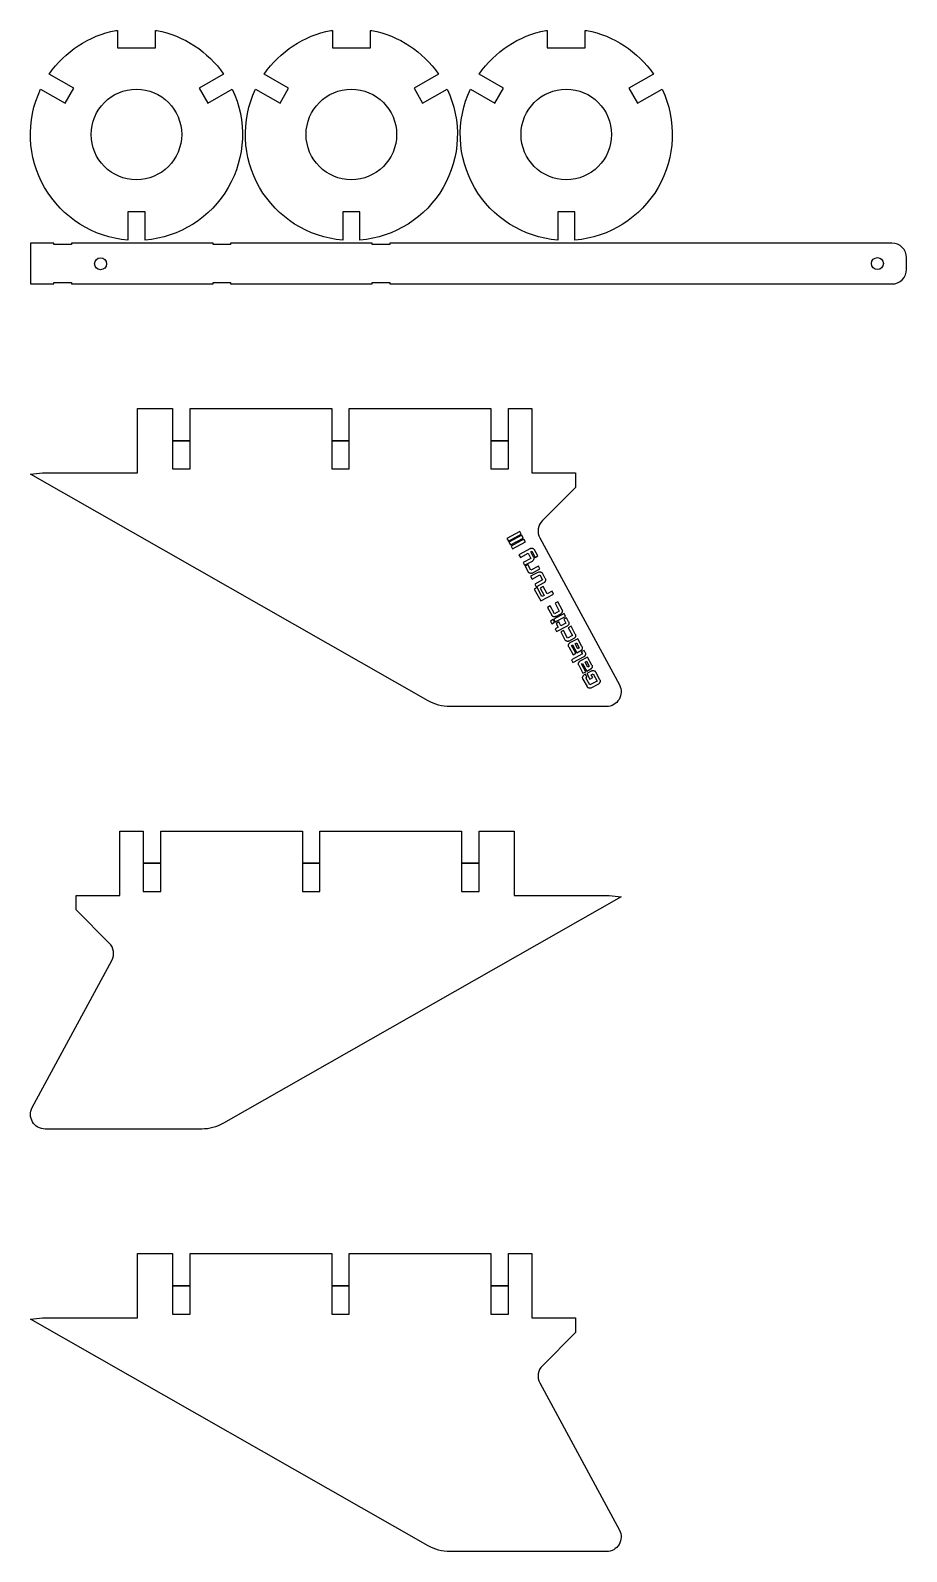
# Model space of a CAD drawing. Header units: millimetres. Extents: x 1 to 301, y -537 to -16.
import ezdxf

# ---------------------------------------------------------------- set-up
doc = ezdxf.new("R2010")
doc.units = ezdxf.units.MM
for name, color, linetype in [('HOLES DIAM 31.0 D 6.0', 5, 'CONTINUOUS'), ('HOLES DIAM 4.1 D 6.0', 5, 'CONTINUOUS'), ('INSETS D 0.0 - 4.24', 3, 'CONTINUOUS'), ('INSETS D 0.05', 3, 'CONTINUOUS'), ('INSETS D 0.5', 3, 'CONTINUOUS'), ('PERIMETER D 6.0', 5, 'CONTINUOUS')]:
    doc.layers.add(name, color=color, linetype=linetype)

msp = doc.modelspace()

# ---------------------------------------------------------------- linework, layer by layer
at = {"layer": 'HOLES DIAM 31.0 D 6.0'}
for centre in [(37.27, -51.82), (110.87, -51.82), (184.47, -51.82)]:
    msp.add_circle(centre, 15.5, dxfattribs=at)
at = {"layer": 'HOLES DIAM 4.1 D 6.0'}
for centre in [(25, -96.08), (291, -96)]:
    msp.add_circle(centre, 2.05, dxfattribs=at)
at = {"layer": 'INSETS D 0.0 - 4.24'}
for points in [[(39.61, -301.28), (39.61, -310.96), (45.61, -310.96), (45.61, -301.28)], [(94.11, -301.28), (94.11, -310.96), (100.11, -310.96), (100.11, -301.28)], [(148.61, -301.28), (148.61, -310.96), (154.61, -310.96), (154.61, -301.28)], [(55.63, -455.6), (55.63, -445.92), (49.63, -445.92), (49.63, -455.6)], [(110.13, -455.6), (110.13, -445.92), (104.13, -445.92), (104.13, -455.6)], [(164.63, -455.6), (164.63, -445.92), (158.63, -445.92), (158.63, -455.6)]]:
    msp.add_lwpolyline(points, close=True, dxfattribs=at)
at = {"layer": 'INSETS D 0.05'}
for points in [[(55.63, -166.32), (55.63, -156.64), (49.63, -156.64), (49.63, -166.32)], [(110.13, -166.32), (110.13, -156.64), (104.13, -156.64), (104.13, -166.32)], [(164.63, -166.32), (164.63, -156.64), (158.63, -156.64), (158.63, -166.32)]]:
    msp.add_lwpolyline(points, close=True, dxfattribs=at)
at = {"layer": 'INSETS D 0.5'}
for p, q in [((172.18, -193.55), (168.26, -195.66)), ((168.26, -195.66), (168.77, -196.6)), ((168.77, -196.6), (171.37, -195.2)), ((172.3, -196.92), (169.71, -198.33)), ((170.21, -199.26), (172.86, -197.83)), ((171.37, -195.2), (172.3, -196.92)), ((172.3, -194.69), (172.63, -194.51)), ((173.26, -196.46), (172.3, -194.69)), ((172.63, -194.51), (173.77, -196.61)), ((174.71, -196.1), (173.54, -193.95)), ((173.77, -196.61), (174.71, -196.1)), ((169.71, -198.33), (170.21, -199.26)), ((171.3, -199.07), (170.36, -199.57)), ((170.36, -199.57), (171.42, -201.53)), ((172.33, -200.98), (171.3, -199.07)), ((174.91, -201.63), (172.25, -203.07)), ((172.25, -203.07), (172.76, -204)), ((174.94, -199.57), (172.33, -200.98)), ((172.76, -204), (175.37, -202.59)), ((172.79, -201.94), (175.45, -200.5)), ((175.45, -200.5), (174.94, -199.57)), ((175.37, -202.59), (176.3, -204.31)), ((177.26, -203.86), (176.28, -202.04)), ((176.3, -204.31), (173.69, -205.73)), ((173.69, -205.73), (174.2, -206.66)), ((174.2, -206.66), (176.85, -205.22)), ((178.95, -213.21), (178.01, -213.71)), ((180.38, -215.86), (178.95, -213.21)), ((181.55, -211.79), (180.62, -212.3)), ((180.62, -212.3), (182.06, -214.95)), ((183.02, -214.5), (181.55, -211.79)), ((178.01, -213.71), (179.47, -216.41)), ((182.06, -214.95), (180.38, -215.86)), ((180.84, -216.82), (182.61, -215.86)), ((181.91, -218.69), (180.98, -219.19)), ((182.62, -220), (181.91, -218.69)), ((184.52, -217.28), (183.59, -217.78)), ((183.59, -217.78), (184.3, -219.1)), ((185.25, -218.63), (184.52, -217.28)), ((181.69, -220.51), (180.64, -221.07)), ((180.64, -221.07), (181.14, -222.01)), ((180.98, -219.19), (181.69, -220.51)), ((181.14, -222.01), (184.85, -220)), ((183.49, -221.61), (182.56, -222.11)), ((182.56, -222.11), (184.02, -224.81)), ((184.3, -219.1), (182.62, -220)), ((184.93, -224.26), (183.49, -221.61)), ((186.6, -223.35), (184.93, -224.26)), ((186.1, -220.19), (185.16, -220.7)), ((185.16, -220.7), (186.6, -223.35)), ((187.56, -222.9), (186.1, -220.19)), ((185.32, -227.23), (186.79, -229.93)), ((185.38, -225.22), (187.15, -224.26)), ((188.39, -224.42), (185.73, -225.86)), ((186.28, -226.77), (186.65, -226.57)), ((187.72, -229.43), (186.28, -226.77)), ((186.65, -226.57), (188.09, -229.23)), ((188.09, -229.23), (189.44, -228.49)), ((189.85, -227.13), (188.39, -224.42)), ((190.55, -228.42), (189.61, -228.92)), ((189.61, -228.92), (190, -229.64)), ((190.96, -229.19), (190.55, -228.42)), ((190, -229.64), (186.22, -231.68)), ((186.22, -231.68), (186.73, -232.62)), ((186.73, -232.62), (190.56, -230.55)), ((186.79, -229.93), (187.72, -229.43)), ((188.73, -233.52), (190.19, -236.23)), ((191.79, -230.72), (189.14, -232.16)), ((189.69, -233.07), (190.06, -232.87)), ((191.13, -235.72), (189.69, -233.07)), ((190.06, -232.87), (191.49, -235.52)), ((193.26, -233.43), (191.79, -230.72)), ((190.18, -238.25), (191.58, -240.83)), ((190.19, -236.23), (191.13, -235.72)), ((191.01, -236.62), (190.59, -236.85)), ((191.53, -237.58), (191.01, -236.62)), ((191.16, -237.78), (191.53, -237.58)), ((192.51, -240.27), (191.16, -237.78)), ((191.49, -235.52), (192.85, -234.79)), ((193.18, -235.45), (191.52, -236.35)), ((191.52, -236.35), (192.56, -238.26)), ((195, -238.93), (192.51, -240.27)), ((192.56, -238.26), (193.51, -237.74)), ((192.99, -236.79), (193.65, -236.43)), ((193.51, -237.74), (192.99, -236.79)), ((193.65, -236.43), (195, -238.93)), ((195.98, -238.45), (194.58, -235.87)), ((192.97, -241.25), (195.56, -239.85))]:
    msp.add_line(p, q, dxfattribs=at)
for points in [[(168.53, -187.72), (164.13, -190.1), (164.64, -191.03), (169.04, -188.65)], [(169.24, -189.03), (164.84, -191.41), (165.35, -192.34), (169.74, -189.96)], [(169.94, -190.33), (165.55, -192.71), (166.05, -193.65), (170.45, -191.27)], [(179.59, -208.17), (177.87, -209.1), (176.52, -206.6), (175.57, -207.12), (176.92, -209.62), (176.15, -210.03), (174.47, -206.93), (173.52, -207.45), (175.71, -211.51), (180.11, -209.13)], [(179.98, -217.88), (179.04, -218.39), (179.55, -219.32), (180.49, -218.81)], [(183.74, -215.84), (180.2, -217.76), (180.71, -218.69), (184.25, -216.78)], [(188.4, -227.85), (187.47, -226.13), (187.96, -225.86), (188.89, -227.59)], [(191.81, -234.15), (190.88, -232.42), (191.36, -232.16), (192.3, -233.88)]]:
    msp.add_lwpolyline(points, close=True, dxfattribs=at)
for points, knots in [([(172.18, -193.55), (172.26, -193.51), (172.43, -193.43), (172.6, -193.42), (172.69, -193.42)], [0, 0, 0, 0, 0.02719735, 0.05319898, 0.05319898, 0.05319898, 0.05319898]), ([(172.69, -193.42), (172.78, -193.43), (172.95, -193.45), (173.11, -193.53), (173.18, -193.57)], [0, 0, 0, 0, 0.02567995, 0.05175715, 0.05175715, 0.05175715, 0.05175715]), ([(173.23, -197.47), (173.18, -197.55), (173.08, -197.69), (172.93, -197.78), (172.86, -197.83)], [0, 0, 0, 0, 0.02626204, 0.05260894, 0.05260894, 0.05260894, 0.05260894]), ([(173.18, -193.57), (173.26, -193.62), (173.4, -193.72), (173.5, -193.88), (173.54, -193.95)], [0, 0, 0, 0, 0.02642205, 0.0532857, 0.0532857, 0.0532857, 0.0532857]), ([(173.38, -196.97), (173.37, -197.06), (173.36, -197.24), (173.28, -197.39), (173.23, -197.47)], [0, 0, 0, 0, 0.02625162, 0.05250302, 0.05250302, 0.05250302, 0.05250302]), ([(173.26, -196.46), (173.3, -196.54), (173.37, -196.71), (173.38, -196.89), (173.38, -196.97)], [0, 0, 0, 0, 0.02686318, 0.05328566, 0.05328566, 0.05328566, 0.05328566]), ([(171.78, -201.91), (171.71, -201.86), (171.56, -201.76), (171.47, -201.61), (171.42, -201.53)], [0, 0, 0, 0, 0.02628401, 0.05307268, 0.05307268, 0.05307268, 0.05307268]), ([(172.28, -202.06), (172.19, -202.05), (172.02, -202.03), (171.86, -201.95), (171.78, -201.91)], [0, 0, 0, 0, 0.02601568, 0.05218293, 0.05218293, 0.05218293, 0.05218293]), ([(172.79, -201.94), (172.71, -201.98), (172.55, -202.05), (172.37, -202.06), (172.28, -202.06)], [0, 0, 0, 0, 0.02670243, 0.05274763, 0.05274763, 0.05274763, 0.05274763]), ([(174.91, -201.63), (174.99, -201.59), (175.15, -201.52), (175.33, -201.51), (175.42, -201.51)], [0, 0, 0, 0, 0.02669125, 0.05263346, 0.05263346, 0.05263346, 0.05263346]), ([(175.42, -201.51), (175.5, -201.52), (175.68, -201.54), (175.83, -201.62), (175.91, -201.65)], [0, 0, 0, 0, 0.02580194, 0.05169562, 0.05169562, 0.05169562, 0.05169562]), ([(175.91, -201.65), (175.98, -201.7), (176.13, -201.81), (176.23, -201.96), (176.28, -202.04)], [0, 0, 0, 0, 0.02620437, 0.05342336, 0.05342336, 0.05342336, 0.05342336]), ([(177.23, -204.86), (177.18, -204.94), (177.08, -205.08), (176.93, -205.17), (176.85, -205.22)], [0, 0, 0, 0, 0.0259423, 0.05263352, 0.05263352, 0.05263352, 0.05263352]), ([(177.38, -204.37), (177.37, -204.46), (177.35, -204.63), (177.27, -204.79), (177.23, -204.86)], [0, 0, 0, 0, 0.02609879, 0.05195352, 0.05195352, 0.05195352, 0.05195352]), ([(177.26, -203.86), (177.3, -203.94), (177.37, -204.1), (177.38, -204.28), (177.38, -204.37)], [0, 0, 0, 0, 0.02678868, 0.05307268, 0.05307268, 0.05307268, 0.05307268]), ([(179.84, -216.79), (179.76, -216.74), (179.62, -216.64), (179.52, -216.49), (179.47, -216.41)], [0, 0, 0, 0, 0.02604518, 0.05274757, 0.05274757, 0.05274757, 0.05274757]), ([(180.33, -216.94), (180.24, -216.93), (180.07, -216.91), (179.91, -216.83), (179.84, -216.79)], [0, 0, 0, 0, 0.0259619, 0.05192409, 0.05192409, 0.05192409, 0.05192409]), ([(180.84, -216.82), (180.76, -216.86), (180.6, -216.93), (180.42, -216.94), (180.33, -216.94)], [0, 0, 0, 0, 0.0267024, 0.0527477, 0.0527477, 0.0527477, 0.0527477]), ([(182.99, -215.5), (182.94, -215.57), (182.84, -215.72), (182.69, -215.81), (182.61, -215.86)], [0, 0, 0, 0, 0.02604523, 0.05274763, 0.05274763, 0.05274763, 0.05274763]), ([(183.13, -215.01), (183.12, -215.09), (183.1, -215.27), (183.03, -215.42), (182.99, -215.5)], [0, 0, 0, 0, 0.025962, 0.05192403, 0.05192403, 0.05192403, 0.05192403]), ([(183.02, -214.5), (183.05, -214.58), (183.13, -214.74), (183.13, -214.92), (183.13, -215.01)], [0, 0, 0, 0, 0.02670239, 0.05274756, 0.05274756, 0.05274756, 0.05274756]), ([(185.25, -218.63), (185.29, -218.72), (185.37, -218.88), (185.37, -219.06), (185.37, -219.15)], [0, 0, 0, 0, 0.027219, 0.05342334, 0.05342334, 0.05342334, 0.05342334]), ([(185.23, -219.64), (185.18, -219.71), (185.08, -219.86), (184.93, -219.96), (184.85, -220)], [0, 0, 0, 0, 0.02604533, 0.05274769, 0.05274769, 0.05274769, 0.05274769]), ([(185.37, -219.15), (185.36, -219.23), (185.35, -219.41), (185.27, -219.56), (185.23, -219.64)], [0, 0, 0, 0, 0.025962, 0.05192403, 0.05192403, 0.05192403, 0.05192403]), ([(187.53, -223.9), (187.48, -223.97), (187.38, -224.12), (187.23, -224.21), (187.15, -224.26)], [0, 0, 0, 0, 0.02604533, 0.05274769, 0.05274769, 0.05274769, 0.05274769]), ([(187.68, -223.4), (187.67, -223.49), (187.65, -223.67), (187.57, -223.82), (187.53, -223.9)], [0, 0, 0, 0, 0.02596191, 0.05192394, 0.05192394, 0.05192394, 0.05192394]), ([(187.56, -222.9), (187.6, -222.98), (187.67, -223.14), (187.68, -223.32), (187.68, -223.4)], [0, 0, 0, 0, 0.02670239, 0.05274767, 0.05274767, 0.05274767, 0.05274767]), ([(184.38, -225.19), (184.31, -225.14), (184.16, -225.04), (184.07, -224.89), (184.02, -224.81)], [0, 0, 0, 0, 0.02604529, 0.05274768, 0.05274768, 0.05274768, 0.05274768]), ([(184.87, -225.34), (184.79, -225.33), (184.61, -225.31), (184.46, -225.23), (184.38, -225.19)], [0, 0, 0, 0, 0.02596198, 0.05192398, 0.05192398, 0.05192398, 0.05192398]), ([(185.38, -225.22), (185.3, -225.26), (185.14, -225.33), (184.96, -225.34), (184.87, -225.34)], [0, 0, 0, 0, 0.02670243, 0.05274763, 0.05274763, 0.05274763, 0.05274763]), ([(185.2, -226.71), (185.21, -226.63), (185.23, -226.45), (185.31, -226.3), (185.35, -226.22)], [0, 0, 0, 0, 0.02584012, 0.0519863, 0.0519863, 0.0519863, 0.0519863]), ([(185.32, -227.23), (185.28, -227.14), (185.21, -226.98), (185.2, -226.8), (185.2, -226.71)], [0, 0, 0, 0, 0.02720805, 0.05330999, 0.05330999, 0.05330999, 0.05330999]), ([(185.35, -226.22), (185.4, -226.15), (185.5, -226), (185.65, -225.91), (185.73, -225.86)], [0, 0, 0, 0, 0.02626209, 0.05260897, 0.05260897, 0.05260897, 0.05260897]), ([(189.82, -228.13), (189.77, -228.21), (189.67, -228.35), (189.52, -228.45), (189.44, -228.49)], [0, 0, 0, 0, 0.02594225, 0.05263349, 0.05263349, 0.05263349, 0.05263349]), ([(189.97, -227.64), (189.96, -227.73), (189.94, -227.9), (189.86, -228.06), (189.82, -228.13)], [0, 0, 0, 0, 0.0260986, 0.05195348, 0.05195348, 0.05195348, 0.05195348]), ([(189.85, -227.13), (189.89, -227.21), (189.96, -227.37), (189.97, -227.55), (189.97, -227.64)], [0, 0, 0, 0, 0.02678844, 0.05307266, 0.05307266, 0.05307266, 0.05307266]), ([(188.61, -233.01), (188.62, -232.92), (188.63, -232.75), (188.72, -232.59), (188.76, -232.52)], [0, 0, 0, 0, 0.02584007, 0.05198625, 0.05198625, 0.05198625, 0.05198625]), ([(188.73, -233.52), (188.69, -233.44), (188.61, -233.28), (188.61, -233.1), (188.61, -233.01)], [0, 0, 0, 0, 0.02720793, 0.05331004, 0.05331004, 0.05331004, 0.05331004]), ([(188.76, -232.52), (188.81, -232.44), (188.91, -232.3), (189.06, -232.2), (189.14, -232.16)], [0, 0, 0, 0, 0.02626209, 0.05260897, 0.05260897, 0.05260897, 0.05260897]), ([(190.93, -230.19), (190.88, -230.26), (190.78, -230.41), (190.63, -230.5), (190.56, -230.55)], [0, 0, 0, 0, 0.02604533, 0.05274772, 0.05274772, 0.05274772, 0.05274772]), ([(191.08, -229.7), (191.07, -229.78), (191.05, -229.96), (190.97, -230.11), (190.93, -230.19)], [0, 0, 0, 0, 0.025962, 0.05192396, 0.05192396, 0.05192396, 0.05192396]), ([(190.96, -229.19), (191, -229.27), (191.08, -229.43), (191.08, -229.61), (191.08, -229.7)], [0, 0, 0, 0, 0.02670239, 0.05274767, 0.05274767, 0.05274767, 0.05274767]), ([(193.38, -233.94), (193.37, -234.03), (193.35, -234.2), (193.27, -234.35), (193.23, -234.43)], [0, 0, 0, 0, 0.0260986, 0.05195355, 0.05195355, 0.05195355, 0.05195355]), ([(193.26, -233.43), (193.29, -233.51), (193.37, -233.67), (193.37, -233.85), (193.38, -233.94)], [0, 0, 0, 0, 0.02678844, 0.0530726, 0.0530726, 0.0530726, 0.0530726]), ([(190.06, -237.73), (190.07, -237.64), (190.08, -237.46), (190.16, -237.3), (190.21, -237.22)], [0, 0, 0, 0, 0.02654787, 0.05318755, 0.05318755, 0.05318755, 0.05318755]), ([(190.18, -238.25), (190.14, -238.16), (190.06, -238), (190.06, -237.82), (190.06, -237.73)], [0, 0, 0, 0, 0.02739115, 0.05407434, 0.05407434, 0.05407434, 0.05407434]), ([(190.21, -237.22), (190.26, -237.15), (190.36, -236.99), (190.51, -236.9), (190.59, -236.85)], [0, 0, 0, 0, 0.02678595, 0.05418821, 0.05418821, 0.05418821, 0.05418821]), ([(193.23, -234.43), (193.18, -234.5), (193.08, -234.65), (192.93, -234.74), (192.85, -234.79)], [0, 0, 0, 0, 0.02594223, 0.05263346, 0.05263346, 0.05263346, 0.05263346]), ([(193.18, -235.45), (193.27, -235.41), (193.43, -235.33), (193.61, -235.33), (193.7, -235.33)], [0, 0, 0, 0, 0.02740229, 0.05418821, 0.05418821, 0.05418821, 0.05418821]), ([(193.7, -235.33), (193.79, -235.34), (193.97, -235.36), (194.13, -235.44), (194.21, -235.48)], [0, 0, 0, 0, 0.02663968, 0.05318755, 0.05318755, 0.05318755, 0.05318755]), ([(194.21, -235.48), (194.28, -235.53), (194.43, -235.64), (194.53, -235.79), (194.58, -235.87)], [0, 0, 0, 0, 0.02668319, 0.05407434, 0.05407434, 0.05407434, 0.05407434]), ([(195.95, -239.48), (195.9, -239.55), (195.79, -239.7), (195.64, -239.8), (195.56, -239.85)], [0, 0, 0, 0, 0.02668318, 0.05407433, 0.05407433, 0.05407433, 0.05407433]), ([(196.1, -238.97), (196.09, -239.06), (196.07, -239.24), (195.99, -239.4), (195.95, -239.48)], [0, 0, 0, 0, 0.02647923, 0.0529585, 0.0529585, 0.0529585, 0.0529585]), ([(195.98, -238.45), (196.02, -238.54), (196.09, -238.7), (196.1, -238.88), (196.1, -238.97)], [0, 0, 0, 0, 0.02739111, 0.0540743, 0.0540743, 0.0540743, 0.0540743]), ([(191.95, -241.22), (191.87, -241.17), (191.72, -241.07), (191.63, -240.91), (191.58, -240.83)], [0, 0, 0, 0, 0.0266832, 0.05407431, 0.05407431, 0.05407431, 0.05407431]), ([(192.45, -241.37), (192.36, -241.36), (192.18, -241.34), (192.03, -241.26), (191.95, -241.22)], [0, 0, 0, 0, 0.02647926, 0.0529585, 0.0529585, 0.0529585, 0.0529585]), ([(192.97, -241.25), (192.89, -241.29), (192.72, -241.36), (192.54, -241.37), (192.45, -241.37)], [0, 0, 0, 0, 0.02739112, 0.05407433, 0.05407433, 0.05407433, 0.05407433])]:
    msp.add_open_spline(points, degree=3, knots=knots, dxfattribs=at)
at = {"layer": 'PERIMETER D 6.0'}
for points in [[(34.32, -78.32), (34.32, -88, -0.524328), (4.46, -36.28), (12.85, -41.12), (15.8, -36.01), (7.41, -31.17, -0.195377), (30.27, -16.2), (30.77, -16.2), (30.77, -22.2), (43.77, -22.2), (43.77, -16.2), (44.27, -16.2, -0.195377), (67.13, -31.17), (58.74, -36.01), (61.69, -41.12), (70.08, -36.28, -0.524328), (40.22, -88), (40.22, -78.32)], [(107.92, -78.32), (107.92, -88, -0.524328), (78.06, -36.28), (86.45, -41.12), (89.4, -36.01), (81.01, -31.17, -0.195377), (103.87, -16.2), (104.37, -16.2), (104.37, -22.2), (117.37, -22.2), (117.37, -16.2), (117.87, -16.2, -0.195377), (140.73, -31.17), (132.34, -36.01), (135.29, -41.12), (143.68, -36.28, -0.524328), (113.82, -88), (113.82, -78.32)], [(181.52, -78.32), (181.52, -88, -0.524328), (151.66, -36.28), (160.05, -41.12), (163, -36.01), (154.61, -31.17, -0.195377), (177.47, -16.2), (177.97, -16.2), (177.97, -22.2), (190.97, -22.2), (190.97, -16.2), (191.47, -16.2, -0.195377), (214.33, -31.17), (205.94, -36.01), (208.89, -41.12), (217.28, -36.28, -0.524328), (187.42, -88), (187.42, -78.32)], [(1, -103), (9, -103), (9, -102.5), (15, -102.5), (15, -103), (63.5, -103), (63.5, -102.5), (69.5, -102.5), (69.5, -103), (118, -103), (118, -102.5), (124, -102.5), (124, -103), (296, -103, 0.414214), (301, -98), (301, -94, 0.414214), (296, -89), (124, -89), (124, -89.5), (118, -89.5), (118, -89), (69.5, -89), (69.5, -89.5), (63.5, -89.5), (63.5, -89), (15, -89), (15, -89.5), (9, -89.5), (9, -89), (1, -89)], [(55.63, -156.64), (55.63, -145.64), (104.13, -145.64), (104.13, -156.64), (110.13, -156.64), (110.13, -145.64), (158.63, -145.64), (158.63, -156.64), (164.63, -156.64), (164.63, -145.64), (172.63, -145.64), (172.63, -167.64), (187.63, -167.64), (187.63, -172.64), (176.27, -184, 0.331748), (175.4, -189.92), (202.64, -240.26, -0.568152), (198.24, -247.64), (144.6, -247.64, -0.13013), (137.18, -245.68), (1, -168.13), (5.13, -167.64), (37.63, -167.64), (37.63, -145.64), (49.63, -145.64), (49.63, -156.64)], [(148.61, -290.28), (148.61, -301.28), (154.61, -301.28), (154.61, -290.28), (166.61, -290.28), (166.61, -312.28), (199.11, -312.28), (203.24, -312.77), (67.06, -390.32, -0.13013), (59.64, -392.28), (6, -392.28, -0.568152), (1.6, -384.9), (28.84, -334.56, 0.331748), (27.97, -328.64), (16.61, -317.28), (16.61, -312.28), (31.61, -312.28), (31.61, -290.28), (39.61, -290.28), (39.61, -301.28), (45.61, -301.28), (45.61, -290.28), (94.11, -290.28), (94.11, -301.28), (100.11, -301.28), (100.11, -290.28)], [(55.63, -445.92), (55.63, -434.92), (104.13, -434.92), (104.13, -445.92), (110.13, -445.92), (110.13, -434.92), (158.63, -434.92), (158.63, -445.92), (164.63, -445.92), (164.63, -434.92), (172.63, -434.92), (172.63, -456.92), (187.63, -456.92), (187.63, -461.92), (176.27, -473.28, 0.331748), (175.4, -479.2), (202.64, -529.54, -0.568152), (198.24, -536.92), (144.6, -536.92, -0.13013), (137.18, -534.96), (1, -457.41), (5.13, -456.92), (37.63, -456.92), (37.63, -434.92), (49.63, -434.92), (49.63, -445.92)]]:
    msp.add_lwpolyline(points, format="xyb", close=True, dxfattribs=at)

doc.saveas('drawing.dxf')
